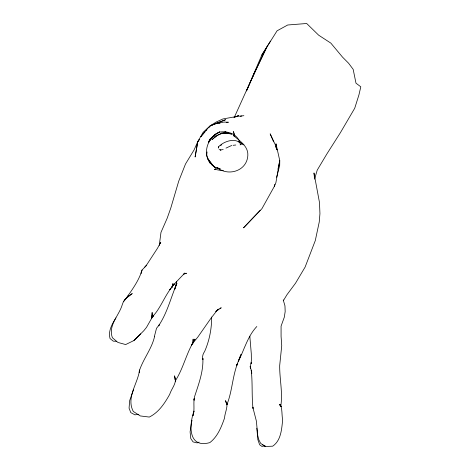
<?xml version="1.0" encoding="UTF-8"?>
<svg xmlns="http://www.w3.org/2000/svg" width="470" height="470" viewBox="0 0 470 470"><rect width="100%" height="100%" fill="white"/><g stroke="black" fill="none" stroke-linecap="round" stroke-linejoin="round"><path stroke-width="0.7" d="M240.088 144.883L240.904 144.425C236.61 136.876 223.52 141.264 218.65 146.746L218.28 148.144M256.832 428.199L257.848 439.632L259.64 444.755L261.855 446.377L265.086 445.907M207.07 151.945L206.636 155.4L207.628 158.408L210.36 163.484C202.165 152.474 207.781 136.741 220.213 131.982C227.844 131.089 235.934 133.592 239.371 140.977M175.145 379.801L175.416 377.956C176.321 383.955 171.356 388.884 169.705 394.353C164.67 403.307 158.784 412.396 149.29 417.066L140.236 415.932L133.263 411.444C126.007 397.45 137.675 383.873 139.59 370.096C143.556 358.516 151.798 348.664 154.577 336.514M159.26 245.452L160.975 232.397L167.179 218.233L170.786 208.051L178.718 181.179L185.486 164.036L194.104 149.871L197.758 141.681L203.169 132.276L210.307 125.778L216.259 121.994L222.915 118.957L237.191 116.407L243.871 115.685M154.418 336.391L156.516 328.272L159.6 324.464L158.543 325.845C167.261 313.044 170.886 297.469 176.914 283.339L174.687 289.391L176.743 281.483M191.554 422.301L190.097 431.871L190.791 438.61L193.082 441.906L197.106 442.905L199.116 442.1M277.946 169.253L279.767 160.664L275.996 143.802L276.378 147.392M144.778 267.054L146.669 265.168L142.063 270.038L141.088 273.323L141.435 271.971C138.074 281.8 131.741 290.254 125.907 298.732L128.704 295.242L125.907 298.732M191.719 421.631L192.048 420.286M208.768 142.434L209.438 139.772L211.524 137.739L215.301 134.261L219.743 131.829L214.966 134.532L209.438 139.772M256.826 326.515C247.637 336.156 244.241 349.839 238.249 361.542L240.981 354.55L236.551 365.695L237.385 363.845C232.386 377.128 232.139 391.733 226.84 404.823M260.098 210.395L243.513 227.862L261.913 208.704L274.31 186.42L274.85 184.316M276.642 177.296L279.697 165.375L279.767 160.664L275.878 182.742L274.31 186.42M218.497 147.327L218.65 146.746M160.417 243.513L160.769 242.214L157.479 248.283L146.141 265.691M314.577 179.152L317.221 170.117L326.85 153.984L340.38 132.71L354.721 108.241L358.921 94.94L360.807 86.809L355.984 83.172L353.164 69.337L348.587 63.227L342.518 57.117L330.839 43.111L318.678 35.197L306.687 23.5L287.716 24.992L277.077 30.808L261.796 55.072L246.497 90.951L255.821 69.795L266.884 46.918L270.45 41.107M141.323 272.289L142.063 270.038M152.022 316.063L152.456 314.841L151.916 317.838L146.476 327.42L143.802 330.721L133.962 340.515L125.666 344.557L117.917 342.448L112.383 337.73C107.912 325.293 118.957 315.758 122.224 304.836C123.475 299.666 128.181 296.488 132.235 293.58L126.542 297.933L124.386 300.471L126.542 297.933M234.207 117.553L255.821 69.795M133.586 389.483L129.685 400.569L129.062 408.177L130.795 412.619L134.955 414.84L138.862 414.299M236.516 365.783L237.385 363.845M252.261 77.803L266.884 46.918L261.796 55.072M171.92 287.076C164.142 296.623 160.241 309.383 151.416 317.749L153.725 315.587L151.575 318.026M208.962 141.67L210.413 139.19L208.939 141.458L211.535 138.673M175.563 380.471C182.895 368.974 185.944 355.185 192.659 343.235L191.93 344.387M283.41 300.589L287.011 294.655L295.53 283.193L305.118 267.06L315.288 240.587L319.248 221.981L319.941 213.65L319.477 202.476L313.972 172.942L314.377 177.084M115.92 317.885C112.13 323.959 107.959 331.203 110.033 338.529L113.252 341.149L116.625 341.308M240.904 144.69L241.169 144.278L240.904 144.425M191.507 345.221L194.991 339.105L192.841 343.123L197.758 337.166L210.901 318.331L217.034 310.459L221.229 307.791L220.013 308.355M123.469 301.681L124.573 300.13M199.503 139.326L197.758 141.681L195.132 156.886L197.758 141.681L199.533 139.349M169.741 289.637L170.61 288.615M205.12 131.747L200.872 136.623L206.953 129.068L210.307 125.778L225.488 119.75L210.307 125.778L208.892 127.405M206.06 130.66L207.006 129.573M169.864 289.585L174.27 284.05L172.091 286.342L184.875 272.97M133.962 340.515L140.747 333.841M237.503 116.29L238.531 115.315L235.805 116.901M214.22 136.371L215.289 135.413M220.689 145.559L221.781 144.672M215.677 311.634L218.339 309.63L217.628 309.542M216.059 311.128L218.844 309.054M226 148.109L231.71 145.471M210.307 125.778L219.161 122.083M183.835 274.098L186.52 273.252L183.858 273.851M233.937 117.33L235.182 117.048M240.376 116.284L241.774 116.043M223.191 149.548L220.377 149.971L220.929 150.142L219.155 149.554M217.216 123.516L215.119 123.763L223.767 122.083L228.408 122.206L226.311 122.453M218.615 123.352L220.013 123.187M233.073 145.318L235.805 145.013M223.344 170.357L219.843 170.281L214.355 169.282L215.765 169.206M251.832 373.339L251.227 370.137C252.66 382.621 251.656 395.417 252.93 407.925L252.801 407.185L256.397 421.155L257.695 435.32L258.858 439.849L260.691 443.392L265.515 446.5L272.718 446.171C281.125 440.437 281.671 429.034 282.67 419.798C281.606 414.846 282.505 409.264 280.361 404.647L280.801 406.051C282.899 392.791 279.533 378.932 279.685 365.578L281.736 345.65L281.078 336.356L281.078 326.127L284.297 317.227L285.173 311.563L284.961 305.858L283.234 299.925M219.931 168.671C216.482 168.542 213.58 166.409 211.171 164.13L215.853 168.231L211.612 163.954L207.628 158.408L213.433 166.116L214.661 166.644M219.901 168.607L216.652 167.984L219.995 169.03M228.256 132.857L224.848 131.882L227.597 132.752M219.884 168.724L217.258 167.778C228.62 176.702 247.038 170.892 247.837 155.376C248.395 146.117 239.406 140.73 233.379 135.413L234.401 136.353M262.237 444.62L265.515 446.5M240.44 142.575L238.713 141.429L243.901 144.86L241.598 143.332M273.622 141.887L270.168 133.844L275.379 144.925L277.083 149.936L275.637 146.581M251.274 370.384L250.204 366.688L251.233 362.552L251.097 363.551L251.38 360.173L251.291 353.657L249.817 336.144M234.906 136.412L233.402 131.524L234.612 135.677M226.622 401.932C228.067 407.273 224.836 412.731 224.525 418.112C221.364 427.095 217.628 436.665 209.82 442.623C187.965 448.662 189.028 424.909 193.987 411.086L193.023 415.697C194.968 409.523 193.053 403.043 194.515 396.809C198.54 384.413 203.492 371.635 202.864 358.399L202.922 359.503C202.088 356.712 202.905 353.892 204.573 351.584C209.35 340.809 211.717 328.8 211.665 317.033M252.86 407.508L253.036 408.677M193.129 339.193L192.964 343.106L193.129 339.193M152.145 312.585L151.916 317.838L152.145 312.585M194.133 399.388L194.069 400.24L194.198 398.584L194.133 399.388M139.59 370.096L139.179 372.187L139.59 370.096M172.972 283.639L171.955 287.387L172.972 283.639M214.931 137.258L212.099 139.555C217.163 134.138 224.707 131.306 231.875 134.144L225.506 133.045L221.106 133.233L225.541 133.016L221.546 133.321L217.446 135.313L214.931 137.258M281.289 406.573L279.421 404.57L281.289 406.573M225.741 401.55L225.3 400.657L227.198 404.717L225.741 401.55M174.822 376.84L174.393 375.824L175.557 381.27L174.822 376.84M250.481 368.151L250.204 366.688L250.481 368.151"/></g></svg>
